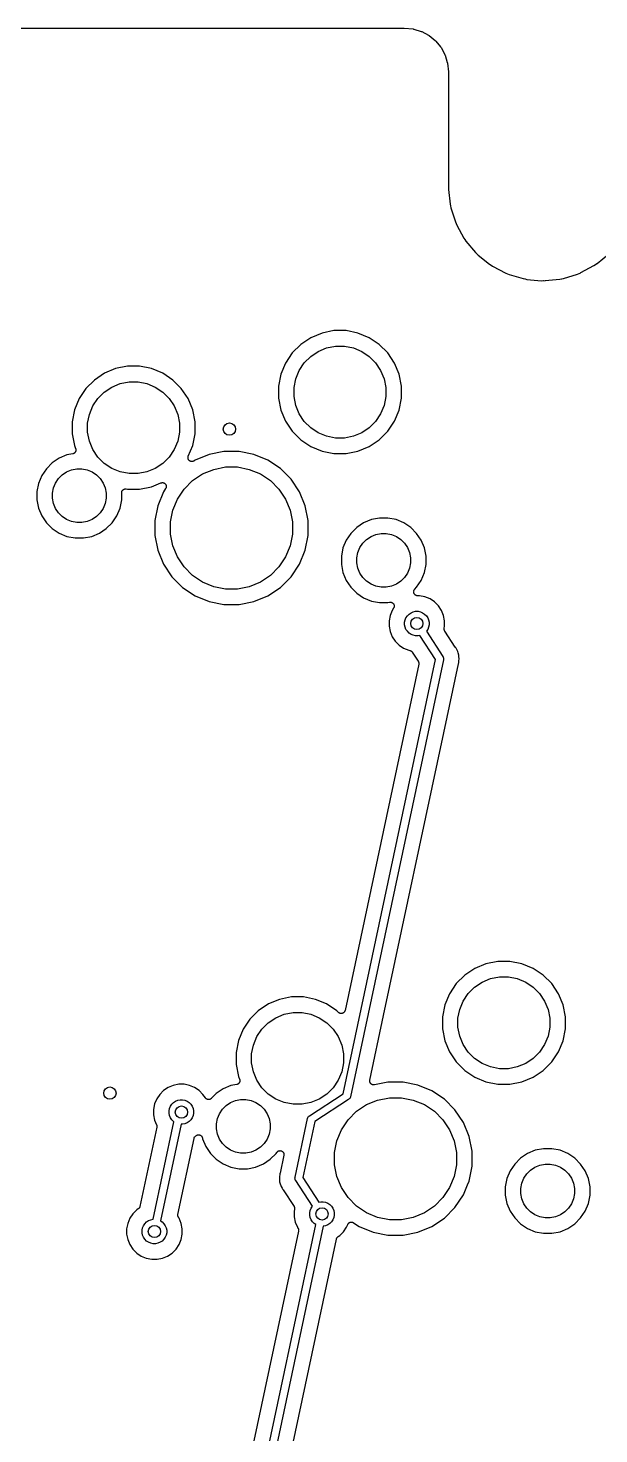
# Model space of a CAD drawing. Extents: x 59 to 2996, y -153 to 1402.
# Drawn here: x 582 to 600.63, y 663.05 to 708.99 of the extents above; entities that cross this region are included whole.
import ezdxf

# ---------------------------------------------------------------- set-up
doc = ezdxf.new("R2010")
doc.units = 0
doc.layers.add('BLACK', color=7, linetype='CONTINUOUS')

msp = doc.modelspace()

# ---------------------------------------------------------------- linework, layer by layer
at = {"layer": 'BLACK', "linetype": 'Continuous'}
for points in [[(572.938, 708.99), (594.265, 708.99), (594.267, 708.99), (594.273, 708.99), (594.278, 708.99), (594.563, 708.962), (594.564, 708.962), (594.576, 708.959), (594.587, 708.957), (594.827, 708.884), (594.829, 708.884), (594.84, 708.879), (594.85, 708.875), (595.072, 708.757), (595.073, 708.756), (595.083, 708.75), (595.093, 708.743), (595.287, 708.585), (595.288, 708.584), (595.297, 708.575), (595.305, 708.567), (595.465, 708.374), (595.466, 708.372), (595.472, 708.363), (595.479, 708.353), (595.598, 708.132), (595.599, 708.131), (595.603, 708.12), (595.608, 708.11), (595.682, 707.87), (595.682, 707.868), (595.685, 707.857), (595.687, 707.845), (595.717, 707.563), (595.717, 707.561), (595.717, 707.555), (595.717, 707.55), (595.717, 703.785), (595.72, 703.757), (595.72, 703.755), (595.72, 703.749), (595.721, 703.743), (595.721, 703.718), (595.721, 703.715), (595.775, 703.237), (595.787, 703.18), (595.787, 703.178), (595.787, 703.178), (595.798, 703.121), (595.799, 703.119), (595.945, 702.66), (595.968, 702.607), (595.968, 702.605), (595.968, 702.605), (595.99, 702.552), (595.992, 702.549), (596.224, 702.127), (596.256, 702.079), (596.257, 702.078), (596.289, 702.03), (596.291, 702.028), (596.6, 701.659), (596.642, 701.618), (596.643, 701.617), (596.684, 701.576), (596.686, 701.574), (597.061, 701.273), (597.11, 701.241), (597.111, 701.24), (597.111, 701.24), (597.111, 701.24), (597.159, 701.208), (597.162, 701.207), (597.588, 700.984), (597.642, 700.962), (597.644, 700.961), (597.644, 700.961), (597.697, 700.939), (597.699, 700.938), (598.161, 700.802), (598.218, 700.791), (598.22, 700.791), (598.22, 700.791), (598.277, 700.779), (598.279, 700.779), (598.759, 700.735), (598.817, 700.736), (598.819, 700.736), (598.876, 700.735), (598.879, 700.736), (599.358, 700.786), (599.415, 700.798), (599.416, 700.798), (599.416, 700.798), (599.473, 700.809), (599.476, 700.81), (599.935, 700.952), (599.989, 700.974), (599.991, 700.975), (599.991, 700.975), (600.044, 700.997), (600.047, 700.998), (600.47, 701.227), (600.518, 701.259), (600.52, 701.26), (600.52, 701.26), (600.568, 701.292), (600.57, 701.294), (600.941, 701.6)], [(589.027, 655.126), (592.064, 669.415), (592.065, 669.417), (592.068, 669.428), (592.071, 669.438), (592.072, 669.439), (592.073, 669.441), (592.078, 669.45), (592.083, 669.46), (592.084, 669.461), (592.085, 669.462), (592.092, 669.471), (592.099, 669.479), (592.1, 669.48), (592.101, 669.481), (592.11, 669.488), (592.118, 669.495), (592.17, 669.53), (592.297, 669.656), (592.396, 669.805), (592.432, 669.891), (592.432, 669.892), (592.432, 669.892), (592.432, 669.892), (592.433, 669.893), (592.438, 669.903), (592.444, 669.914), (592.444, 669.914), (592.444, 669.914), (592.452, 669.924), (592.46, 669.933), (592.46, 669.933), (592.46, 669.933), (592.47, 669.941), (592.479, 669.948), (592.479, 669.949), (592.48, 669.949), (592.491, 669.954), (592.501, 669.96), (592.501, 669.96), (592.502, 669.96), (592.513, 669.964), (592.525, 669.967), (592.525, 669.967), (592.526, 669.967), (592.538, 669.968), (592.549, 669.969), (592.55, 669.969), (592.55, 669.969), (592.562, 669.968), (592.574, 669.967), (592.575, 669.967), (592.575, 669.967), (592.586, 669.963), (592.598, 669.96), (592.598, 669.96), (592.599, 669.959), (592.609, 669.954), (592.62, 669.948), (592.805, 669.824), (593.26, 669.636), (593.744, 669.54), (594.236, 669.54), (594.72, 669.636), (595.175, 669.824), (595.585, 670.098), (595.933, 670.447), (596.207, 670.856), (596.342, 671.183), (596.396, 671.312), (596.492, 671.795), (596.492, 672.288), (596.396, 672.771), (596.207, 673.227), (595.933, 673.636), (595.585, 673.985), (595.175, 674.259), (594.72, 674.447), (594.236, 674.543), (593.744, 674.543), (593.302, 674.456), (593.3, 674.455), (593.3, 674.455), (593.299, 674.455), (593.287, 674.454), (593.275, 674.453), (593.275, 674.453), (593.274, 674.453), (593.263, 674.455), (593.251, 674.456), (593.25, 674.456), (593.25, 674.456), (593.239, 674.46), (593.227, 674.463), (593.227, 674.464), (593.226, 674.464), (593.216, 674.47), (593.205, 674.475), (593.205, 674.476), (593.205, 674.476), (593.196, 674.484), (593.186, 674.491), (593.186, 674.492), (593.186, 674.492), (593.178, 674.501), (593.171, 674.511), (593.171, 674.511), (593.17, 674.511), (593.165, 674.522), (593.159, 674.532), (593.159, 674.533), (593.159, 674.533), (593.156, 674.545), (593.152, 674.556), (593.152, 674.557), (593.152, 674.557), (593.151, 674.569), (593.15, 674.581), (593.15, 674.581), (593.15, 674.582), (593.151, 674.594), (593.153, 674.606), (593.153, 674.606), (593.153, 674.607), (593.602, 676.719), (593.602, 676.719), (595.567, 685.963), (596.045, 688.213), (596.045, 688.215), (596.047, 688.22), (596.048, 688.225), (596.056, 688.249), (596.063, 688.316), (596.07, 688.373), (596.063, 688.453), (596.059, 688.497), (596.037, 688.575), (596.024, 688.617), (595.967, 688.728), (595.951, 688.747), (595.95, 688.749), (595.947, 688.753), (595.944, 688.757), (595.601, 689.286), (595.6, 689.287), (595.595, 689.297), (595.59, 689.307), (595.59, 689.308), (595.589, 689.309), (595.586, 689.32), (595.583, 689.33), (595.583, 689.332), (595.582, 689.333), (595.582, 689.344), (595.581, 689.355), (595.581, 689.356), (595.581, 689.358), (595.582, 689.369), (595.583, 689.38), (595.595, 689.441), (595.595, 689.62), (595.56, 689.795), (595.539, 689.848), (595.539, 689.848), (595.492, 689.961), (595.393, 690.109), (595.266, 690.236), (595.117, 690.335), (594.952, 690.404), (594.777, 690.439), (594.71, 690.439), (594.708, 690.439), (594.708, 690.439), (594.708, 690.439), (594.708, 690.439), (594.696, 690.44), (594.684, 690.441), (594.684, 690.441), (594.683, 690.441), (594.672, 690.445), (594.66, 690.449), (594.66, 690.449), (594.66, 690.449), (594.649, 690.455), (594.638, 690.461), (594.638, 690.461), (594.638, 690.461), (594.629, 690.469), (594.619, 690.476), (594.619, 690.477), (594.619, 690.477), (594.611, 690.486), (594.604, 690.496), (594.604, 690.496), (594.604, 690.496), (594.598, 690.507), (594.592, 690.518), (594.592, 690.518), (594.592, 690.518), (594.589, 690.53), (594.585, 690.541), (594.585, 690.542), (594.585, 690.542), (594.584, 690.554), (594.583, 690.566), (594.583, 690.566), (594.583, 690.567), (594.584, 690.579), (594.585, 690.591), (594.585, 690.591), (594.585, 690.591), (594.589, 690.603), (594.593, 690.614), (594.593, 690.615), (594.593, 690.615), (594.599, 690.626), (594.604, 690.636), (594.604, 690.636), (594.605, 690.637), (594.612, 690.646), (594.62, 690.655), (594.679, 690.715), (594.831, 690.941), (594.935, 691.193), (594.988, 691.46), (594.988, 691.733), (594.935, 692), (594.831, 692.252), (594.679, 692.478), (594.487, 692.671), (594.26, 692.822), (594.009, 692.926), (593.741, 692.979), (593.469, 692.979), (593.202, 692.926), (592.95, 692.822), (592.724, 692.671), (592.531, 692.478), (592.38, 692.252), (592.275, 692), (592.222, 691.733), (592.222, 691.46), (592.275, 691.193), (592.38, 690.941), (592.531, 690.715), (592.724, 690.522), (592.95, 690.371), (593.202, 690.267), (593.469, 690.213), (593.741, 690.213), (593.798, 690.225), (593.8, 690.225), (593.8, 690.225), (593.8, 690.225), (593.8, 690.225), (593.812, 690.226), (593.824, 690.227), (593.825, 690.227), (593.825, 690.227), (593.837, 690.226), (593.849, 690.225), (593.849, 690.225), (593.849, 690.225), (593.861, 690.221), (593.873, 690.217), (593.873, 690.217), (593.873, 690.217), (593.884, 690.211), (593.894, 690.205), (593.895, 690.205), (593.895, 690.205), (593.904, 690.197), (593.913, 690.19), (593.914, 690.189), (593.914, 690.189), (593.921, 690.18), (593.929, 690.17), (593.929, 690.17), (593.929, 690.17), (593.935, 690.159), (593.941, 690.148), (593.941, 690.148), (593.941, 690.148), (593.944, 690.136), (593.948, 690.125), (593.948, 690.124), (593.948, 690.124), (593.949, 690.112), (593.95, 690.1), (593.95, 690.1), (593.95, 690.099), (593.949, 690.087), (593.948, 690.075), (593.948, 690.075), (593.948, 690.075), (593.944, 690.063), (593.94, 690.052), (593.94, 690.051), (593.94, 690.051), (593.935, 690.041), (593.929, 690.03), (593.883, 689.961), (593.814, 689.795), (593.779, 689.62), (593.779, 689.441), (593.814, 689.266), (593.883, 689.101), (593.982, 688.952), (594.108, 688.825), (594.257, 688.726), (594.422, 688.658), (594.458, 688.65), (594.46, 688.65), (594.46, 688.65), (594.46, 688.65), (594.472, 688.646), (594.484, 688.642), (594.484, 688.642), (594.484, 688.642), (594.495, 688.637), (594.505, 688.631), (594.506, 688.63), (594.506, 688.63), (594.515, 688.623), (594.524, 688.615), (594.525, 688.614), (594.525, 688.614), (594.532, 688.605), (594.54, 688.595), (594.54, 688.595), (594.54, 688.595), (594.731, 688.301), (594.732, 688.3), (594.732, 688.3), (594.732, 688.3), (594.732, 688.299), (594.737, 688.289), (594.743, 688.278), (594.743, 688.278), (594.743, 688.277), (594.746, 688.266), (594.75, 688.254), (594.75, 688.254), (594.75, 688.253), (594.751, 688.241), (594.752, 688.23), (594.752, 688.229), (594.752, 688.228), (594.75, 688.217), (594.749, 688.205), (592.343, 676.884), (592.342, 676.882), (592.339, 676.871), (592.335, 676.861), (592.335, 676.86), (592.335, 676.859), (592.329, 676.849), (592.324, 676.839), (592.323, 676.838), (592.322, 676.837), (592.315, 676.829), (592.308, 676.82), (592.307, 676.819), (592.306, 676.818), (592.297, 676.811), (592.288, 676.804), (592.287, 676.804), (592.287, 676.803), (592.276, 676.798), (592.266, 676.793), (592.265, 676.792), (592.264, 676.792), (592.254, 676.789), (592.243, 676.786), (592.242, 676.786), (592.241, 676.785), (592.229, 676.784), (592.218, 676.783), (592.217, 676.783), (592.216, 676.783), (592.205, 676.785), (592.193, 676.786), (592.192, 676.786), (592.191, 676.786), (592.18, 676.79), (592.17, 676.793), (592.169, 676.794), (592.168, 676.794), (592.158, 676.799), (592.148, 676.805), (592.147, 676.805), (592.146, 676.806), (592.137, 676.813), (592.129, 676.82), (592.071, 676.878), (591.742, 677.098), (591.377, 677.249), (590.989, 677.326), (590.594, 677.326), (590.206, 677.249), (589.84, 677.098), (589.511, 676.878), (589.232, 676.598), (589.012, 676.269), (588.86, 675.904), (588.783, 675.516), (588.783, 675.12), (588.86, 674.732), (588.899, 674.638), (588.9, 674.637), (588.9, 674.637), (588.9, 674.637), (588.9, 674.637), (588.903, 674.625), (588.907, 674.614), (588.907, 674.613), (588.907, 674.613), (588.908, 674.601), (588.909, 674.589), (588.909, 674.589), (588.909, 674.588), (588.908, 674.576), (588.906, 674.564), (588.906, 674.564), (588.906, 674.564), (588.903, 674.552), (588.899, 674.541), (588.899, 674.54), (588.899, 674.54), (588.893, 674.529), (588.887, 674.519), (588.887, 674.519), (588.887, 674.518), (588.879, 674.509), (588.872, 674.5), (588.871, 674.499), (588.871, 674.499), (588.862, 674.492), (588.852, 674.484), (588.852, 674.484), (588.852, 674.484), (588.841, 674.478), (588.831, 674.472), (588.83, 674.472), (588.83, 674.472), (588.818, 674.469), (588.807, 674.465), (588.618, 674.428), (588.366, 674.323), (588.139, 674.172), (587.977, 674.01), (587.976, 674.009), (587.976, 674.009), (587.976, 674.009), (587.976, 674.008), (587.967, 674.001), (587.957, 673.993), (587.957, 673.993), (587.956, 673.993), (587.946, 673.988), (587.935, 673.982), (587.935, 673.982), (587.934, 673.982), (587.923, 673.978), (587.911, 673.975), (587.911, 673.975), (587.911, 673.975), (587.899, 673.974), (587.887, 673.973), (587.886, 673.973), (587.886, 673.973), (587.874, 673.974), (587.862, 673.975), (587.862, 673.975), (587.861, 673.975), (587.85, 673.979), (587.838, 673.982), (587.838, 673.983), (587.838, 673.983), (587.827, 673.988), (587.817, 673.994), (587.816, 673.994), (587.816, 673.994), (587.807, 674.002), (587.797, 674.01), (587.797, 674.01), (587.797, 674.01), (587.789, 674.02), (587.782, 674.029), (587.705, 674.143), (587.579, 674.27), (587.43, 674.369), (587.265, 674.437), (587.09, 674.472), (586.911, 674.472), (586.735, 674.437), (586.57, 674.369), (586.421, 674.27), (586.295, 674.143), (586.195, 673.994), (586.127, 673.829), (586.092, 673.654), (586.092, 673.475), (586.127, 673.3), (586.19, 673.147), (586.191, 673.145), (586.191, 673.145), (586.191, 673.145), (586.194, 673.133), (586.198, 673.121), (586.198, 673.121), (586.198, 673.121), (586.199, 673.109), (586.2, 673.097), (586.2, 673.097), (586.2, 673.096), (586.198, 673.084), (586.197, 673.072), (586.197, 673.072), (586.197, 673.072), (585.647, 670.482), (585.646, 670.48), (585.643, 670.469), (585.64, 670.459), (585.639, 670.458), (585.638, 670.456), (585.633, 670.447), (585.628, 670.437), (585.627, 670.436), (585.626, 670.435), (585.619, 670.426), (585.612, 670.418), (585.611, 670.417), (585.61, 670.416), (585.601, 670.409), (585.593, 670.402), (585.541, 670.367), (585.414, 670.241), (585.315, 670.092), (585.246, 669.927), (585.212, 669.752), (585.212, 669.573), (585.246, 669.397), (585.315, 669.232), (585.414, 669.083), (585.541, 668.957), (585.689, 668.858), (585.855, 668.789), (586.03, 668.754), (586.209, 668.754), (586.384, 668.789), (586.55, 668.858), (586.698, 668.957), (586.825, 669.083), (586.924, 669.232), (586.993, 669.397), (587.028, 669.573), (587.028, 669.752), (586.993, 669.927), (586.924, 670.092), (586.904, 670.123), (586.903, 670.124), (586.903, 670.124), (586.903, 670.125), (586.897, 670.136), (586.891, 670.146), (586.891, 670.146), (586.891, 670.147), (586.888, 670.158), (586.885, 670.17), (586.885, 670.17), (586.884, 670.17), (586.883, 670.182), (586.882, 670.195), (586.882, 670.195), (586.882, 670.195), (586.884, 670.207), (586.885, 670.219), (586.885, 670.22), (586.885, 670.22), (587.413, 672.705), (587.414, 672.707), (587.417, 672.717), (587.421, 672.728), (587.421, 672.729), (587.422, 672.73), (587.427, 672.74), (587.432, 672.75), (587.433, 672.751), (587.434, 672.752), (587.441, 672.76), (587.448, 672.769), (587.449, 672.77), (587.45, 672.771), (587.459, 672.778), (587.467, 672.784), (587.491, 672.8), (587.492, 672.801), (587.492, 672.801), (587.492, 672.801), (587.492, 672.801), (587.503, 672.807), (587.514, 672.812), (587.514, 672.813), (587.514, 672.813), (587.526, 672.816), (587.538, 672.819), (587.538, 672.819), (587.538, 672.82), (587.55, 672.821), (587.562, 672.822), (587.563, 672.822), (587.563, 672.822), (587.575, 672.82), (587.587, 672.819), (587.587, 672.819), (587.588, 672.819), (587.599, 672.815), (587.611, 672.812), (587.611, 672.812), (587.611, 672.812), (587.622, 672.806), (587.632, 672.8), (587.633, 672.8), (587.633, 672.8), (587.642, 672.792), (587.652, 672.784), (587.652, 672.784), (587.652, 672.784), (587.66, 672.775), (587.667, 672.765), (587.667, 672.765), (587.668, 672.765), (587.673, 672.754), (587.679, 672.743), (587.679, 672.743), (587.679, 672.743), (587.683, 672.731), (587.686, 672.719), (587.691, 672.694), (587.795, 672.443), (587.947, 672.216), (588.139, 672.023), (588.366, 671.872), (588.618, 671.768), (588.885, 671.715), (589.157, 671.715), (589.424, 671.768), (589.676, 671.872), (589.903, 672.023), (590.095, 672.216), (590.116, 672.247), (590.117, 672.249), (590.118, 672.25), (590.118, 672.25), (590.126, 672.259), (590.133, 672.268), (590.134, 672.268), (590.134, 672.269), (590.143, 672.276), (590.152, 672.283), (590.153, 672.284), (590.154, 672.284), (590.164, 672.289), (590.174, 672.295), (590.175, 672.295), (590.176, 672.295), (590.187, 672.298), (590.198, 672.302), (590.199, 672.302), (590.2, 672.302), (590.211, 672.303), (590.223, 672.304), (590.224, 672.304), (590.224, 672.304), (590.236, 672.303), (590.248, 672.301), (590.248, 672.301), (590.249, 672.301), (590.26, 672.297), (590.271, 672.294), (590.272, 672.294), (590.273, 672.293), (590.283, 672.288), (590.293, 672.282), (590.294, 672.282), (590.294, 672.281), (590.303, 672.274), (590.312, 672.266), (590.313, 672.266), (590.313, 672.265), (590.32, 672.256), (590.328, 672.247), (590.328, 672.246), (590.329, 672.246), (590.334, 672.235), (590.339, 672.225), (590.34, 672.224), (590.34, 672.224), (590.343, 672.212), (590.346, 672.201), (590.346, 672.201), (590.347, 672.2), (590.348, 672.188), (590.349, 672.177), (590.349, 672.176), (590.349, 672.175), (590.347, 672.164), (590.346, 672.152), (590.346, 672.151), (590.346, 672.151), (590.222, 671.569), (590.222, 671.568), (590.22, 671.563), (590.219, 671.557), (590.212, 671.534), (590.209, 671.509), (590.209, 671.509), (590.205, 671.47), (590.205, 671.47), (590.198, 671.41), (590.2, 671.387), (590.208, 671.285), (590.227, 671.221), (590.243, 671.166), (590.243, 671.166), (590.243, 671.166), (590.26, 671.134), (590.26, 671.134), (590.289, 671.077), (590.289, 671.077), (590.3, 671.055), (590.316, 671.035), (590.317, 671.034), (590.32, 671.029), (590.323, 671.025), (590.678, 670.48), (590.679, 670.478), (590.683, 670.468), (590.689, 670.459), (590.689, 670.457), (590.69, 670.456), (590.693, 670.446), (590.696, 670.435), (590.696, 670.434), (590.696, 670.432), (590.697, 670.421), (590.698, 670.41), (590.698, 670.409), (590.698, 670.407), (590.697, 670.397), (590.696, 670.386), (590.683, 670.324), (590.683, 670.145), (590.718, 669.97), (590.787, 669.805), (590.807, 669.774), (590.808, 669.773), (590.808, 669.773), (590.808, 669.772), (590.814, 669.761), (590.819, 669.751), (590.82, 669.751), (590.82, 669.75), (590.823, 669.739), (590.826, 669.727), (590.826, 669.727), (590.826, 669.727), (590.827, 669.714), (590.829, 669.702), (590.828, 669.702), (590.829, 669.702), (590.827, 669.69), (590.826, 669.678), (590.826, 669.677), (590.826, 669.677), (587.846, 655.661)], [(588.289, 655.298), (591.39, 669.888), (591.336, 669.924), (591.281, 669.98), (591.237, 670.045), (591.207, 670.118), (591.191, 670.195), (591.191, 670.274), (591.207, 670.352), (591.237, 670.424), (591.279, 670.487), (590.732, 671.328), (590.729, 671.333), (590.726, 671.339), (590.717, 671.355), (590.71, 671.378), (590.708, 671.403), (590.709, 671.411), (590.71, 671.421), (590.71, 671.421), (590.711, 671.427), (590.713, 671.433), (591.121, 673.356), (591.122, 673.362), (591.124, 673.367), (591.124, 673.368), (591.13, 673.385), (591.141, 673.407), (591.157, 673.425), (591.167, 673.433), (591.172, 673.437), (591.172, 673.437), (591.177, 673.441), (591.182, 673.444), (592.283, 674.158), (595.301, 688.357), (594.79, 689.143), (594.727, 689.131), (594.648, 689.131), (594.571, 689.146), (594.498, 689.176), (594.432, 689.22), (594.377, 689.276), (594.333, 689.341), (594.303, 689.414), (594.287, 689.491), (594.287, 689.57), (594.303, 689.647), (594.333, 689.72), (594.377, 689.786), (594.432, 689.841), (594.498, 689.885), (594.571, 689.915), (594.648, 689.931), (594.727, 689.931), (594.804, 689.915), (594.877, 689.885), (594.942, 689.841), (594.998, 689.786), (595.042, 689.72), (595.072, 689.647), (595.087, 689.57), (595.087, 689.491), (595.072, 689.414), (595.042, 689.341), (595, 689.279), (595.535, 688.455), (595.539, 688.45), (595.542, 688.444), (595.542, 688.444), (595.55, 688.428), (595.557, 688.404), (595.559, 688.382), (595.559, 688.38), (595.557, 688.362), (595.556, 688.355), (595.555, 688.349), (592.518, 674.062), (592.517, 674.056), (592.515, 674.05), (592.515, 674.05), (592.51, 674.032), (592.499, 674.012), (592.498, 674.011), (592.482, 673.992), (592.467, 673.98), (592.467, 673.98), (592.463, 673.977), (592.457, 673.974), (591.356, 673.259), (590.967, 671.426), (591.489, 670.622), (591.552, 670.635), (591.631, 670.635), (591.708, 670.619), (591.781, 670.589), (591.846, 670.546), (591.902, 670.49), (591.946, 670.424), (591.976, 670.352), (591.991, 670.274), (591.991, 670.195), (591.976, 670.118), (591.946, 670.045), (591.902, 669.98), (591.846, 669.924), (591.781, 669.88), (591.708, 669.85), (591.634, 669.836), (588.524, 655.201)]]:
    msp.add_lwpolyline(points, dxfattribs=at)
for points in [[(591.591, 699.024), (591.226, 698.873), (590.897, 698.653), (590.617, 698.374), (590.397, 698.045), (590.246, 697.679), (590.169, 697.291), (590.169, 696.896), (590.246, 696.508), (590.397, 696.142), (590.617, 695.814), (590.897, 695.534), (591.226, 695.314), (591.591, 695.163), (591.979, 695.086), (592.375, 695.086), (592.763, 695.163), (593.128, 695.314), (593.457, 695.534), (593.737, 695.814), (593.956, 696.142), (594.108, 696.508), (594.185, 696.896), (594.185, 697.291), (594.108, 697.679), (593.956, 698.045), (593.737, 698.374), (593.457, 698.653), (593.128, 698.873), (592.763, 699.024), (592.375, 699.102), (591.979, 699.102)], [(592.887, 698.423), (593.133, 698.259), (593.342, 698.05), (593.506, 697.804), (593.619, 697.531), (593.677, 697.241), (593.677, 696.946), (593.619, 696.656), (593.506, 696.383), (593.342, 696.137), (593.133, 695.928), (592.887, 695.764), (592.614, 695.651), (592.325, 695.594), (592.029, 695.594), (591.739, 695.651), (591.466, 695.764), (591.221, 695.928), (591.012, 696.137), (590.848, 696.383), (590.735, 696.656), (590.677, 696.946), (590.677, 697.241), (590.735, 697.531), (590.848, 697.804), (591.012, 698.05), (591.221, 698.259), (591.466, 698.423), (591.739, 698.536), (592.029, 698.594), (592.325, 698.594), (592.614, 698.536)], [(584.852, 697.86), (584.486, 697.709), (584.158, 697.489), (583.878, 697.209), (583.658, 696.88), (583.507, 696.515), (583.43, 696.127), (583.43, 695.732), (583.507, 695.344), (583.546, 695.25), (583.546, 695.249), (583.546, 695.249), (583.546, 695.249), (583.546, 695.248), (583.55, 695.236), (583.553, 695.225), (583.553, 695.224), (583.553, 695.224), (583.554, 695.212), (583.555, 695.2), (583.555, 695.2), (583.555, 695.199), (583.554, 695.187), (583.553, 695.176), (583.553, 695.175), (583.553, 695.175), (583.549, 695.163), (583.545, 695.152), (583.545, 695.151), (583.545, 695.151), (583.539, 695.141), (583.534, 695.13), (583.533, 695.13), (583.533, 695.129), (583.526, 695.12), (583.518, 695.111), (583.518, 695.111), (583.517, 695.11), (583.508, 695.103), (583.499, 695.095), (583.498, 695.095), (583.498, 695.095), (583.487, 695.089), (583.477, 695.084), (583.476, 695.083), (583.476, 695.083), (583.465, 695.08), (583.453, 695.076), (583.264, 695.039), (583.012, 694.934), (582.786, 694.783), (582.593, 694.59), (582.442, 694.364), (582.337, 694.112), (582.284, 693.845), (582.284, 693.573), (582.337, 693.305), (582.442, 693.054), (582.593, 692.827), (582.786, 692.635), (583.012, 692.483), (583.264, 692.379), (583.531, 692.326), (583.803, 692.326), (584.071, 692.379), (584.322, 692.483), (584.549, 692.635), (584.741, 692.827), (584.893, 693.054), (584.997, 693.305), (585.05, 693.573), (585.05, 693.804), (585.05, 693.805), (585.05, 693.805), (585.05, 693.805), (585.05, 693.806), (585.052, 693.818), (585.053, 693.83), (585.053, 693.83), (585.053, 693.831), (585.057, 693.842), (585.06, 693.854), (585.06, 693.854), (585.06, 693.854), (585.066, 693.865), (585.072, 693.875), (585.072, 693.876), (585.072, 693.876), (585.08, 693.885), (585.088, 693.894), (585.088, 693.895), (585.088, 693.895), (585.098, 693.903), (585.107, 693.91), (585.107, 693.91), (585.108, 693.911), (585.118, 693.916), (585.129, 693.922), (585.129, 693.922), (585.13, 693.922), (585.141, 693.925), (585.153, 693.929), (585.153, 693.929), (585.153, 693.929), (585.165, 693.93), (585.177, 693.931), (585.178, 693.931), (585.178, 693.931), (585.19, 693.93), (585.202, 693.929), (585.24, 693.921), (585.635, 693.921), (586.023, 693.998), (586.332, 694.126), (586.334, 694.127), (586.334, 694.127), (586.334, 694.127), (586.334, 694.127), (586.346, 694.131), (586.357, 694.134), (586.357, 694.134), (586.358, 694.134), (586.37, 694.135), (586.382, 694.136), (586.382, 694.136), (586.382, 694.136), (586.395, 694.135), (586.407, 694.133), (586.407, 694.133), (586.407, 694.133), (586.419, 694.13), (586.43, 694.126), (586.43, 694.126), (586.431, 694.126), (586.442, 694.12), (586.452, 694.114), (586.452, 694.114), (586.452, 694.114), (586.462, 694.106), (586.471, 694.098), (586.471, 694.098), (586.471, 694.098), (586.479, 694.089), (586.487, 694.079), (586.487, 694.079), (586.487, 694.079), (586.493, 694.068), (586.498, 694.057), (586.498, 694.057), (586.498, 694.057), (586.502, 694.045), (586.505, 694.033), (586.505, 694.033), (586.506, 694.033), (586.507, 694.021), (586.508, 694.009), (586.508, 694.009), (586.508, 694.008), (586.507, 693.996), (586.505, 693.984), (586.505, 693.984), (586.505, 693.984), (586.502, 693.972), (586.498, 693.96), (586.498, 693.96), (586.498, 693.96), (586.492, 693.949), (586.486, 693.939), (586.419, 693.838), (586.23, 693.382), (586.134, 692.899), (586.134, 692.406), (586.23, 691.923), (586.419, 691.468), (586.693, 691.058), (587.041, 690.709), (587.451, 690.436), (587.906, 690.247), (588.39, 690.151), (588.883, 690.151), (589.366, 690.247), (589.821, 690.436), (590.231, 690.709), (590.58, 691.058), (590.853, 691.468), (591.042, 691.923), (591.138, 692.406), (591.138, 692.899), (591.042, 693.382), (590.853, 693.838), (590.58, 694.248), (590.231, 694.596), (589.821, 694.87), (589.366, 695.058), (588.883, 695.155), (588.39, 695.155), (587.906, 695.058), (587.451, 694.87), (587.414, 694.845), (587.412, 694.844), (587.412, 694.844), (587.412, 694.844), (587.412, 694.844), (587.401, 694.838), (587.39, 694.832), (587.39, 694.832), (587.39, 694.832), (587.378, 694.829), (587.367, 694.826), (587.366, 694.825), (587.366, 694.825), (587.354, 694.824), (587.342, 694.823), (587.342, 694.823), (587.342, 694.823), (587.329, 694.825), (587.317, 694.826), (587.317, 694.826), (587.317, 694.826), (587.305, 694.83), (587.294, 694.833), (587.293, 694.833), (587.293, 694.833), (587.283, 694.839), (587.272, 694.845), (587.272, 694.845), (587.271, 694.845), (587.262, 694.853), (587.253, 694.861), (587.253, 694.861), (587.252, 694.861), (587.245, 694.871), (587.237, 694.88), (587.237, 694.88), (587.237, 694.88), (587.231, 694.891), (587.225, 694.902), (587.225, 694.902), (587.225, 694.902), (587.222, 694.914), (587.218, 694.926), (587.218, 694.926), (587.218, 694.926), (587.217, 694.938), (587.216, 694.951), (587.216, 694.951), (587.216, 694.951), (587.217, 694.963), (587.218, 694.975), (587.218, 694.975), (587.218, 694.976), (587.222, 694.987), (587.226, 694.999), (587.368, 695.344), (587.446, 695.732), (587.446, 696.127), (587.368, 696.515), (587.217, 696.88), (586.997, 697.209), (586.993, 697.214), (586.992, 697.214), (586.718, 697.489), (586.389, 697.709), (586.023, 697.86), (585.635, 697.937), (585.24, 697.937)], [(586.148, 697.259), (586.394, 697.094), (586.603, 696.886), (586.767, 696.64), (586.88, 696.367), (586.938, 696.077), (586.938, 695.782), (586.88, 695.492), (586.767, 695.219), (586.603, 694.973), (586.394, 694.764), (586.148, 694.6), (585.875, 694.487), (585.585, 694.429), (585.29, 694.429), (585, 694.487), (584.727, 694.6), (584.481, 694.764), (584.272, 694.973), (584.108, 695.219), (583.995, 695.492), (583.938, 695.782), (583.938, 696.077), (583.995, 696.367), (584.108, 696.64), (584.272, 696.886), (584.481, 697.094), (584.727, 697.259), (585, 697.372), (585.29, 697.429), (585.585, 697.429), (585.875, 697.372)], [(589.581, 694.42), (589.907, 694.201), (590.185, 693.924), (590.403, 693.597), (590.553, 693.234), (590.63, 692.849), (590.63, 692.456), (590.553, 692.071), (590.403, 691.708), (590.185, 691.382), (589.907, 691.104), (589.581, 690.886), (589.218, 690.735), (588.833, 690.659), (588.44, 690.659), (588.055, 690.735), (587.692, 690.886), (587.365, 691.104), (587.087, 691.382), (586.869, 691.708), (586.719, 692.071), (586.642, 692.456), (586.642, 692.849), (586.719, 693.234), (586.869, 693.597), (587.087, 693.924), (587.365, 694.201), (587.692, 694.42), (588.055, 694.57), (588.44, 694.647), (588.833, 694.647), (589.218, 694.57)], [(584.082, 694.484), (584.225, 694.389), (584.347, 694.267), (584.443, 694.123), (584.509, 693.964), (584.542, 693.795), (584.542, 693.623), (584.509, 693.454), (584.443, 693.294), (584.347, 693.151), (584.225, 693.029), (584.082, 692.933), (583.922, 692.868), (583.753, 692.834), (583.581, 692.834), (583.412, 692.868), (583.253, 692.933), (583.109, 693.029), (582.988, 693.151), (582.892, 693.294), (582.826, 693.454), (582.792, 693.623), (582.792, 693.795), (582.826, 693.964), (582.892, 694.123), (582.988, 694.267), (583.109, 694.389), (583.253, 694.484), (583.412, 694.55), (583.581, 694.584), (583.753, 694.584), (583.922, 694.55)], [(594.02, 692.372), (594.163, 692.276), (594.285, 692.154), (594.381, 692.011), (594.447, 691.852), (594.48, 691.683), (594.48, 691.51), (594.447, 691.341), (594.381, 691.182), (594.285, 691.039), (594.163, 690.917), (594.02, 690.821), (593.86, 690.755), (593.691, 690.721), (593.519, 690.721), (593.35, 690.755), (593.191, 690.821), (593.047, 690.917), (592.926, 691.039), (592.83, 691.182), (592.764, 691.341), (592.73, 691.51), (592.73, 691.683), (592.764, 691.852), (592.83, 692.011), (592.926, 692.154), (593.047, 692.276), (593.191, 692.372), (593.35, 692.438), (593.519, 692.471), (593.691, 692.471), (593.86, 692.438)], [(596.945, 678.413), (596.579, 678.262), (596.251, 678.042), (595.971, 677.762), (595.751, 677.434), (595.6, 677.068), (595.523, 676.68), (595.523, 676.285), (595.6, 675.897), (595.751, 675.531), (595.971, 675.202), (596.251, 674.923), (596.579, 674.703), (596.945, 674.552), (597.333, 674.474), (597.728, 674.474), (598.116, 674.552), (598.482, 674.703), (598.811, 674.923), (599.09, 675.202), (599.31, 675.531), (599.461, 675.897), (599.539, 676.285), (599.539, 676.68), (599.461, 677.068), (599.31, 677.434), (599.09, 677.762), (598.811, 678.042), (598.482, 678.262), (598.116, 678.413), (597.728, 678.49), (597.333, 678.49)], [(598.241, 677.812), (598.487, 677.648), (598.696, 677.439), (598.86, 677.193), (598.973, 676.92), (599.031, 676.63), (599.031, 676.335), (598.973, 676.045), (598.86, 675.772), (598.696, 675.526), (598.487, 675.317), (598.241, 675.153), (597.968, 675.04), (597.678, 674.982), (597.383, 674.982), (597.093, 675.04), (596.82, 675.153), (596.574, 675.317), (596.365, 675.526), (596.201, 675.772), (596.088, 676.045), (596.031, 676.335), (596.031, 676.63), (596.088, 676.92), (596.201, 677.193), (596.365, 677.439), (596.574, 677.648), (596.82, 677.812), (597.093, 677.925), (597.383, 677.982), (597.678, 677.982), (597.968, 677.925)], [(591.502, 676.647), (591.747, 676.483), (591.956, 676.274), (592.121, 676.029), (592.234, 675.756), (592.291, 675.466), (592.291, 675.17), (592.234, 674.881), (592.121, 674.608), (591.956, 674.362), (591.747, 674.153), (591.502, 673.989), (591.229, 673.876), (590.939, 673.818), (590.644, 673.818), (590.354, 673.876), (590.081, 673.989), (589.835, 674.153), (589.626, 674.362), (589.462, 674.608), (589.349, 674.881), (589.291, 675.17), (589.291, 675.466), (589.349, 675.756), (589.462, 676.029), (589.626, 676.274), (589.835, 676.483), (590.081, 676.647), (590.354, 676.761), (590.644, 676.818), (590.939, 676.818), (591.229, 676.761)], [(589.435, 673.873), (589.579, 673.777), (589.701, 673.655), (589.796, 673.512), (589.862, 673.353), (589.896, 673.184), (589.896, 673.012), (589.862, 672.842), (589.796, 672.683), (589.701, 672.54), (589.579, 672.418), (589.435, 672.322), (589.276, 672.256), (589.107, 672.223), (588.935, 672.223), (588.766, 672.256), (588.606, 672.322), (588.463, 672.418), (588.341, 672.54), (588.246, 672.683), (588.18, 672.842), (588.146, 673.012), (588.146, 673.184), (588.18, 673.353), (588.246, 673.512), (588.341, 673.655), (588.463, 673.777), (588.606, 673.873), (588.766, 673.939), (588.935, 673.973), (589.107, 673.973), (589.276, 673.939)], [(594.934, 673.808), (595.261, 673.59), (595.539, 673.313), (595.757, 672.986), (595.907, 672.623), (595.984, 672.238), (595.984, 671.845), (595.907, 671.46), (595.757, 671.097), (595.539, 670.77), (595.261, 670.493), (594.934, 670.275), (594.572, 670.124), (594.186, 670.048), (593.794, 670.048), (593.408, 670.124), (593.045, 670.275), (592.719, 670.493), (592.441, 670.77), (592.223, 671.097), (592.073, 671.46), (591.996, 671.845), (591.996, 672.238), (592.073, 672.623), (592.223, 672.986), (592.441, 673.313), (592.719, 673.59), (593.045, 673.808), (593.408, 673.959), (593.794, 674.035), (594.186, 674.035), (594.572, 673.959)], [(587.19, 673.919), (587.255, 673.875), (587.311, 673.819), (587.355, 673.754), (587.385, 673.681), (587.4, 673.604), (587.4, 673.525), (587.385, 673.448), (587.355, 673.375), (587.311, 673.309), (587.255, 673.254), (587.19, 673.21), (587.117, 673.18), (587.039, 673.164), (586.992, 673.164), (586.321, 670.009), (586.375, 669.973), (586.43, 669.917), (586.474, 669.852), (586.504, 669.779), (586.52, 669.702), (586.52, 669.623), (586.504, 669.546), (586.474, 669.473), (586.43, 669.407), (586.375, 669.351), (586.309, 669.308), (586.236, 669.278), (586.159, 669.262), (586.08, 669.262), (586.003, 669.278), (585.93, 669.308), (585.865, 669.351), (585.809, 669.407), (585.765, 669.473), (585.735, 669.546), (585.72, 669.623), (585.72, 669.702), (585.735, 669.779), (585.765, 669.852), (585.809, 669.917), (585.865, 669.973), (585.93, 670.017), (586.003, 670.047), (586.077, 670.061), (586.754, 673.248), (586.745, 673.254), (586.689, 673.309), (586.646, 673.375), (586.615, 673.448), (586.6, 673.525), (586.6, 673.604), (586.615, 673.681), (586.646, 673.754), (586.689, 673.819), (586.745, 673.875), (586.811, 673.919), (586.883, 673.949), (586.961, 673.964), (587.039, 673.964), (587.117, 673.949)], [(598.556, 672.315), (598.304, 672.211), (598.077, 672.06), (597.885, 671.867), (597.733, 671.64), (597.629, 671.389), (597.576, 671.122), (597.576, 670.849), (597.629, 670.582), (597.733, 670.33), (597.885, 670.104), (598.077, 669.911), (598.304, 669.76), (598.556, 669.655), (598.823, 669.602), (599.095, 669.602), (599.362, 669.655), (599.614, 669.76), (599.841, 669.911), (600.033, 670.104), (600.185, 670.33), (600.289, 670.582), (600.342, 670.849), (600.342, 671.122), (600.289, 671.389), (600.185, 671.64), (600.033, 671.867), (599.841, 672.06), (599.614, 672.211), (599.362, 672.315), (599.095, 672.368), (598.823, 672.368)], [(599.373, 671.761), (599.517, 671.665), (599.639, 671.543), (599.734, 671.4), (599.8, 671.241), (599.834, 671.072), (599.834, 670.899), (599.8, 670.73), (599.734, 670.571), (599.639, 670.428), (599.517, 670.306), (599.373, 670.21), (599.214, 670.144), (599.045, 670.11), (598.873, 670.11), (598.704, 670.144), (598.544, 670.21), (598.401, 670.306), (598.279, 670.428), (598.183, 670.571), (598.118, 670.73), (598.084, 670.899), (598.084, 671.072), (598.118, 671.241), (598.183, 671.4), (598.279, 671.543), (598.401, 671.665), (598.544, 671.761), (598.704, 671.827), (598.873, 671.86), (599.045, 671.86), (599.214, 671.827)]]:
    msp.add_lwpolyline(points, close=True, dxfattribs=at)
at = {"layer": 'BLACK'}
for centre in [(588.566, 695.886), (594.687, 689.531), (584.666, 674.186), (587, 673.564), (591.591, 670.235), (586.12, 669.662)]:
    msp.add_circle(centre, 0.2, dxfattribs=at)

doc.saveas('drawing.dxf')
